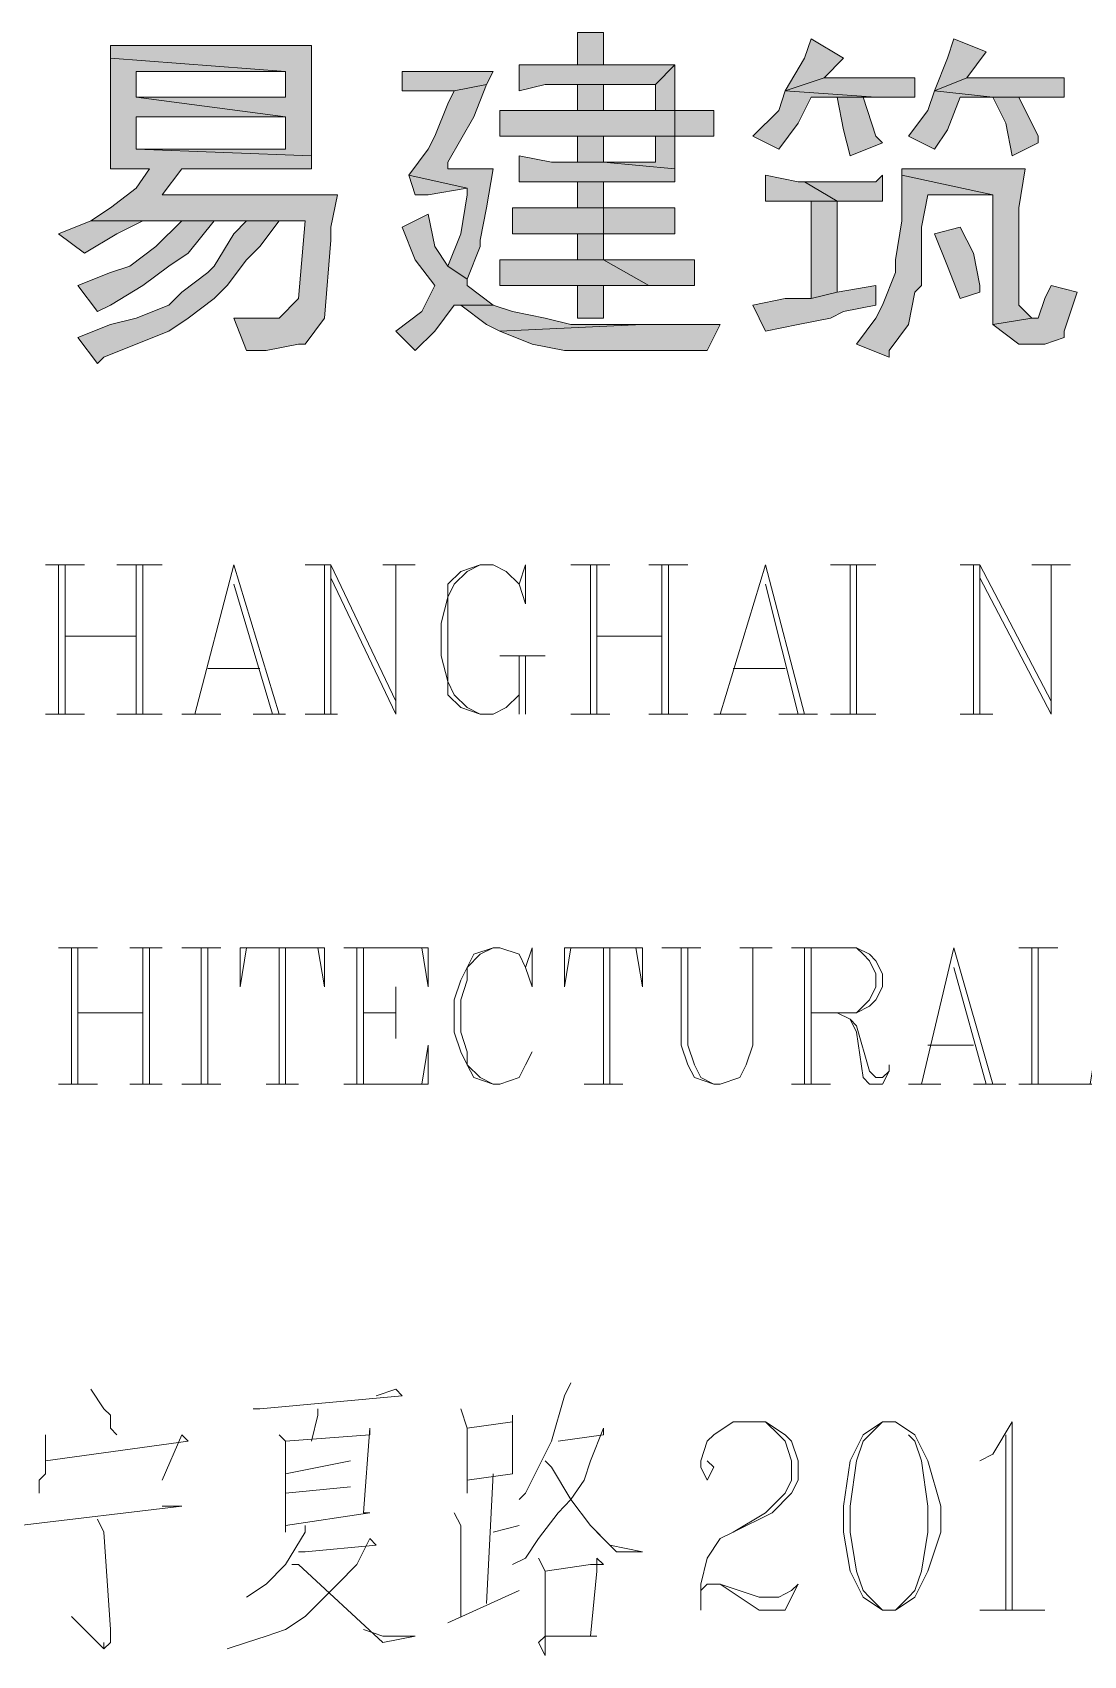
# Model space of a CAD drawing. Extents: x 1332633 to 1595679, y 264824 to 640777.
# Drawn here: x 1398637 to 1399401, y 449696 to 450876 of the extents above; entities that cross this region are included whole.
import ezdxf
from ezdxf.enums import TextEntityAlignment as Align

# ---------------------------------------------------------------- set-up
doc = ezdxf.new("R2010")
doc.units = 0
doc.header["$LTSCALE"] = 1000
doc.header["$MEASUREMENT"] = 0
doc.layers.get('0').update_dxf_attribs({"linetype": 'CONTINUOUS'})
doc.layers.add('_公共_图框', color=4, linetype='CONTINUOUS', lineweight=5)
doc.styles.add('图框文字', font='SIMKAI.TTF')

# ---------------------------------------------------------------- blocks, each defined once
blk = doc.blocks.new('vvxv')
at = {"lineweight": 0}
h = blk.add_hatch(color=4, dxfattribs=at)
h.paths.add_polyline_path([(-1093.1, 11067.7), (-1093.1, 11048.8), (-1083.7, 11048.8), (-1060.1, 11048.8), (-932.8, 11048.8), (-913.9, 11067.7), (-1060.1, 11067.7), (-1069.5, 11067.7)])
h.paths.add_polyline_path([(-913.9, 11067.7), (-932.8, 11048.8), (-932.8, 10888.4), (-937.5, 10874.3), (-942.2, 10874.3), (-965.8, 10869.6), (-961.1, 10846), (-946.9, 10850.7), (-928, 10855.4), (-913.9, 10874.3), (-913.9, 11025.2), (-913.9, 11039.4)])
h.paths.add_polyline_path([(-1107.3, 11015.8), (-1107.3, 10996.9), (-1097.8, 10996.9), (-1069.5, 10996.9), (-984.6, 10996.9), (-1069.5, 11015.8), (-1079, 11015.8)])
h.paths.add_polyline_path([(-956.3, 11015.8), (-961.1, 11015.8), (-989.4, 11015.8), (-1069.5, 11015.8), (-984.6, 10996.9), (-979.9, 10996.9), (-956.3, 10996.9)])
h.paths.add_polyline_path([(-970.5, 10968.6), (-1083.7, 10968.6), (-1083.7, 10963.9), (-989.4, 10954.5), (-989.4, 10916.7), (-1064.8, 10916.7), (-1083.7, 10902.6), (-989.4, 10897.9), (-989.4, 10883.7), (-970.5, 10883.7), (-970.5, 10893.1), (-970.5, 10916.7), (-970.5, 10940.3), (-970.5, 10945)])
h.paths.add_polyline_path([(-1083.7, 10963.9), (-1083.7, 10940.3), (-1083.7, 10902.6), (-1064.8, 10916.7), (-1064.8, 10954.5), (-989.4, 10954.5)], flags=17)
h.paths.add_polyline_path([(-1083.7, 10902.6), (-1083.7, 10897.9), (-1083.7, 10869.6), (-1064.8, 10869.6), (-1064.8, 10897.9), (-989.4, 10897.9)])
h.paths.add_polyline_path([(-1225.2, 11072.4), (-1244.1, 11067.7), (-1239.3, 11053.5), (-1234.6, 11029.9), (-1220.5, 11006.3), (-1206.3, 10987.5), (-1187.5, 10968.6), (-1168.6, 10949.7), (-1163.9, 10954.5), (-1145, 10968.6), (-1145, 10973.3), (-1163.9, 10982.8), (-1187.5, 11001.6), (-1187.5, 11006.3), (-1201.6, 11025.2), (-1215.8, 11044.1)])
h.paths.add_polyline_path([(-1305.4, 11067.7), (-1310.1, 11053.5), (-1324.2, 11029.9), (-1338.4, 11006.3), (-1347.8, 10996.9), (-1362, 10978), (-1380.8, 10963.9), (-1357.3, 10945), (-1352.5, 10954.5), (-1333.7, 10973.3), (-1319.5, 10996.9), (-1305.4, 11015.8), (-1291.2, 11039.4), (-1281.8, 11058.2)])
h.paths.add_polyline_path([(-1277.1, 10992.2), (-1281.8, 10982.8), (-1291.2, 10959.2), (-1300.7, 10935.6), (-1314.8, 10916.7), (-1329, 10897.9), (-1347.8, 10888.4), (-1310.1, 10888.4), (-1300.7, 10902.6), (-1281.8, 10930.9), (-1277.1, 10940.3), (-1262.9, 10959.2), (-1248.8, 10978), (-1253.5, 10978)])
h.paths.add_polyline_path([(-1220.5, 10935.6), (-1239.3, 10926.2), (-1229.9, 10916.7), (-1220.5, 10897.9), (-1234.6, 10893.1), (-1258.2, 10893.1), (-1286.5, 10888.4), (-1310.1, 10888.4), (-1347.8, 10888.4), (-1343.1, 10883.7), (-1211, 10883.7), (-1211, 10879), (-1201.6, 10855.4), (-1178, 10869.6), (-1182.7, 10879), (-1196.9, 10902.6), (-1206.3, 10916.7)])
h.paths.add_polyline_path([(-1343.1, 10883.7), (-1333.7, 10860.1), (-1324.2, 10864.8), (-1295.9, 10874.3), (-1291.2, 10874.3), (-1267.6, 10874.3), (-1244.1, 10879), (-1211, 10883.7)], flags=17)
h.paths.add_polyline_path([(-1428, 11067.7), (-1446.9, 11053.5), (-1446.9, 11029.9), (-1512.9, 11029.9), (-1531.8, 11025.2), (-1531.8, 10888.4), (-1541.2, 10869.6), (-1527.1, 10855.4), (-1503.5, 10869.6), (-1479.9, 10883.7), (-1512.9, 10883.7), (-1512.9, 10973.3), (-1489.3, 10973.3), (-1475.2, 10973.3), (-1428, 10973.3), (-1512.9, 10987.5), (-1512.9, 11015.8), (-1446.9, 11015.8), (-1428, 11020.5), (-1428, 11044.1)])
h.paths.add_polyline_path([(-1428, 11067.7), (-1531.8, 11067.7), (-1531.8, 11048.8), (-1531.8, 11025.2), (-1512.9, 11029.9), (-1512.9, 11053.5), (-1446.9, 11053.5)], flags=16)
h.paths.add_polyline_path([(-1550.6, 11067.7), (-1574.2, 11053.5), (-1578.9, 11044.1), (-1583.7, 11020.5), (-1593.1, 10987.5), (-1578.9, 10968.6), (-1569.5, 10949.7), (-1574.2, 10926.2), (-1597.8, 10921.4), (-1588.4, 10897.9), (-1578.9, 10902.6), (-1560.1, 10916.7), (-1555.4, 10921.4), (-1550.6, 10949.7), (-1560.1, 10968.6), (-1574.2, 10992.2), (-1569.5, 11011.1), (-1560.1, 11034.6)], flags=16)
h.paths.add_polyline_path([(-1550.6, 11067.7), (-1621.4, 11067.7), (-1621.4, 11048.8), (-1621.4, 11025.2), (-1621.4, 10912), (-1621.4, 10907.3), (-1621.4, 10883.7), (-1621.4, 10855.4), (-1602.5, 10855.4), (-1602.5, 11053.5), (-1574.2, 11053.5)])
h.paths.add_polyline_path([(-1428, 11020.5), (-1446.9, 11015.8), (-1446.9, 10987.5), (-1512.9, 10987.5), (-1428, 10973.3), (-1428, 10992.2)], flags=17)
h.paths.add_polyline_path([(-1475.2, 10973.3), (-1489.3, 10973.3), (-1484.6, 10945), (-1479.9, 10921.4), (-1465.7, 10930.9), (-1470.5, 10949.7)], flags=17)
h.paths.add_polyline_path([(-1432.7, 10963.9), (-1442.2, 10949.7), (-1465.7, 10930.9), (-1479.9, 10921.4), (-1470.5, 10907.3), (-1456.3, 10888.4), (-1442.2, 10874.3), (-1418.6, 10860.1), (-1404.4, 10874.3), (-1418.6, 10883.7), (-1437.4, 10897.9), (-1442.2, 10902.6), (-1461, 10921.4), (-1437.4, 10935.6), (-1418.6, 10945)])
h.paths.add_polyline_path([(-1484.6, 10902.6), (-1494, 10897.9), (-1512.9, 10883.7), (-1479.9, 10883.7)], flags=16)
h.paths.add_polyline_path([(-1805.3, 11081.8), (-1805.3, 11067.7), (-1810.1, 11048.8), (-1791.2, 11048.8), (-1786.5, 11058.2), (-1777, 11077.1), (-1795.9, 11081.8)])
h.paths.add_polyline_path([(-1678, 11048.8), (-1687.4, 11048.8), (-1715.7, 11048.8), (-1791.2, 11048.8), (-1810.1, 11048.8), (-1847.8, 11048.8), (-1711, 11029.9), (-1706.3, 11029.9), (-1678, 11029.9)])
h.paths.add_polyline_path([(-1880.8, 11048.8), (-1880.8, 11029.9), (-1876.1, 11029.9), (-1852.5, 11029.9), (-1819.5, 11029.9), (-1795.9, 11029.9), (-1711, 11029.9), (-1847.8, 11048.8), (-1852.5, 11048.8)])
h.paths.add_polyline_path([(-1795.9, 11029.9), (-1819.5, 11029.9), (-1824.2, 11020.5), (-1838.4, 10996.9), (-1720.4, 10987.5), (-1720.4, 10959.2), (-1819.5, 10959.2), (-1701.6, 10959.2), (-1701.6, 10978), (-1701.6, 11006.3), (-1810.1, 11006.3), (-1805.3, 11006.3)])
h.paths.add_polyline_path([(-1838.4, 10996.9), (-1852.5, 10978), (-1857.2, 10973.3), (-1838.4, 10963.9), (-1838.4, 10893.1), (-1838.4, 10874.3), (-1838.4, 10850.7), (-1819.5, 10850.7), (-1819.5, 10902.6), (-1720.4, 10902.6), (-1819.5, 10916.7), (-1819.5, 10945), (-1720.4, 10945), (-1701.6, 10959.2), (-1819.5, 10959.2), (-1819.5, 10987.5), (-1720.4, 10987.5)])
h.paths.add_polyline_path([(-1857.2, 10973.3), (-1876.1, 10954.5), (-1895, 10940.3), (-1876.1, 10921.4), (-1876.1, 10926.2), (-1857.2, 10945), (-1838.4, 10963.9)])
h.paths.add_polyline_path([(-1701.6, 10959.2), (-1720.4, 10945), (-1720.4, 10916.7), (-1819.5, 10916.7), (-1720.4, 10902.6), (-1720.4, 10883.7), (-1729.9, 10869.6), (-1711, 10855.4), (-1701.6, 10879)], flags=17)
h.paths.add_polyline_path([(-1748.7, 10874.3), (-1739.3, 10846), (-1729.9, 10850.7), (-1711, 10855.4), (-1729.9, 10869.6)])
h.paths.add_polyline_path([(-1984.6, 11072.4), (-2003.4, 11072.4), (-2003.4, 11048.8), (-2003.4, 10996.9), (-1984.6, 10996.9), (-1984.6, 11048.8)])
h.paths.add_polyline_path([(-2111.9, 11072.4), (-2130.8, 11058.2), (-2111.9, 11034.6), (-2102.5, 11020.5), (-2083.6, 11029.9), (-2102.5, 11058.2)])
h.paths.add_polyline_path([(-1923.2, 10996.9), (-1946.8, 10996.9), (-1984.6, 10996.9), (-2003.4, 10996.9), (-2041.2, 10996.9), (-1946.8, 10978), (-1923.2, 10978)])
h.paths.add_polyline_path([(-2154.4, 10996.9), (-2154.4, 10978), (-2144.9, 10978), (-2116.6, 10978), (-2097.8, 10996.9), (-2135.5, 10996.9)])
h.paths.add_polyline_path([(-2074.2, 10996.9), (-2074.2, 10978), (-2064.7, 10978), (-2041.2, 10978), (-2003.4, 10978), (-1984.6, 10978), (-1946.8, 10978), (-2041.2, 10996.9), (-2045.9, 10996.9)])
h.paths.add_polyline_path([(-2097.8, 10996.9), (-2116.6, 10978), (-2116.6, 10893.1), (-2116.6, 10888.4), (-2097.8, 10893.1), (-2097.8, 10959.2), (-2097.8, 10968.6)])
h.paths.add_polyline_path([(-1984.6, 10978), (-2003.4, 10978), (-2003.4, 10879), (-2003.4, 10874.3), (-2003.4, 10846), (-1984.6, 10846), (-1984.6, 10855.4), (-1984.6, 10883.7)])
h.paths.add_polyline_path([(-2069.5, 10926.2), (-2078.9, 10912), (-2097.8, 10893.1), (-2116.6, 10888.4), (-2126.1, 10869.6), (-2107.2, 10855.4), (-2102.5, 10864.8), (-2083.6, 10883.7), (-2078.9, 10888.4), (-2060, 10907.3)])
h.paths.add_polyline_path([(-2376, 11077.1), (-2390.2, 11067.7), (-2376, 11048.8), (-2361.9, 11029.9), (-2343, 11044.1), (-2357.2, 11062.9)])
h.paths.add_polyline_path([(-2225.1, 11072.4), (-2310, 11072.4), (-2310, 11058.2), (-2244, 11058.2), (-2244, 11006.3), (-2220.4, 11011.1), (-2225.1, 11020.5), (-2225.1, 11048.8)])
h.paths.add_polyline_path([(-2310, 11058.2), (-2310, 11034.6), (-2319.4, 11015.8), (-2338.3, 10996.9), (-2319.4, 10982.8), (-2305.3, 10996.9), (-2295.9, 11015.8), (-2291.1, 11029.9), (-2286.4, 11058.2), (-2244, 11058.2)])
h.paths.add_polyline_path([(-2182.7, 11011.1), (-2206.2, 11011.1), (-2220.4, 11011.1), (-2244, 11006.3), (-2244, 11001.6), (-2229.8, 10992.2), (-2182.7, 10992.2)])
h.paths.add_polyline_path([(-2413.8, 11006.3), (-2413.8, 10987.5), (-2404.3, 10987.5), (-2376, 10987.5), (-2357.2, 11001.6), (-2385.5, 11001.6)])
h.paths.add_polyline_path([(-2357.2, 11001.6), (-2376, 10987.5), (-2376, 10902.6), (-2357.2, 10907.3), (-2357.2, 10963.9), (-2357.2, 10978)])
h.paths.add_polyline_path([(-2333.6, 10978), (-2333.6, 10959.2), (-2319.4, 10959.2), (-2234.5, 10959.2), (-2239.3, 10949.7), (-2253.4, 10926.2), (-2267.6, 10912), (-2281.7, 10897.9), (-2286.4, 10893.1), (-2310, 10879), (-2328.9, 10874.3), (-2352.5, 10864.8), (-2333.6, 10846), (-2319.4, 10855.4), (-2295.9, 10864.8), (-2286.4, 10869.6), (-2267.6, 10883.7), (-2229.8, 10883.7), (-2253.4, 10897.9), (-2234.5, 10916.7), (-2225.1, 10940.3), (-2215.7, 10954.5), (-2206.2, 10978), (-2295.9, 10978), (-2305.3, 10978)])
h.paths.add_polyline_path([(-2319.4, 10959.2), (-2310, 10935.6), (-2295.9, 10912), (-2281.7, 10897.9), (-2267.6, 10912), (-2272.3, 10916.7), (-2286.4, 10935.6), (-2295.9, 10959.2), (-2234.5, 10959.2)], flags=16)
h.paths.add_polyline_path([(-2338.3, 10930.9), (-2343, 10926.2), (-2357.2, 10907.3), (-2376, 10902.6), (-2385.5, 10883.7), (-2371.3, 10864.8), (-2366.6, 10869.6), (-2352.5, 10888.4), (-2347.7, 10893.1), (-2328.9, 10912)])
h.paths.add_polyline_path([(-2229.8, 10883.7), (-2267.6, 10883.7), (-2258.1, 10879), (-2239.3, 10864.8), (-2215.7, 10855.4), (-2192.1, 10850.7), (-2177.9, 10874.3), (-2182.7, 10874.3), (-2206.2, 10874.3)])
h.paths.add_polyline_path([(-2630.7, 11081.8), (-2635.5, 11067.7), (-2649.6, 11044.1), (-2621.3, 11053.5), (-2607.2, 11067.7)])
h.paths.add_polyline_path([(-2527, 11081.8), (-2531.7, 11067.7), (-2541.1, 11044.1), (-2517.5, 11053.5), (-2503.4, 11072.4)])
h.paths.add_polyline_path([(-2446.8, 11053.5), (-2456.2, 11053.5), (-2479.8, 11053.5), (-2517.5, 11053.5), (-2541.1, 11044.1), (-2498.7, 11039.4), (-2479.8, 11039.4), (-2470.4, 11039.4), (-2446.8, 11039.4)])
h.paths.add_polyline_path([(-2555.3, 11053.5), (-2560, 11053.5), (-2588.3, 11053.5), (-2621.3, 11053.5), (-2649.6, 11044.1), (-2583.6, 11039.4), (-2578.9, 11039.4), (-2555.3, 11039.4)])
h.paths.add_polyline_path([(-2541.1, 11044.1), (-2545.8, 11029.9), (-2560, 11011.1), (-2541.1, 11001.6), (-2531.7, 11015.8), (-2522.3, 11039.4), (-2498.7, 11039.4)])
h.paths.add_polyline_path([(-2649.6, 11044.1), (-2654.3, 11029.9), (-2673.2, 11011.1), (-2654.3, 11001.6), (-2640.2, 11020.5), (-2630.7, 11039.4), (-2611.9, 11039.4), (-2593, 11039.4), (-2583.6, 11039.4)])
h.paths.add_polyline_path([(-2593, 11039.4), (-2611.9, 11039.4), (-2607.2, 11015.8), (-2602.4, 10996.9), (-2578.9, 11006.3), (-2583.6, 11011.1)])
h.paths.add_polyline_path([(-2498.7, 11039.4), (-2489.2, 11020.5), (-2484.5, 10996.9), (-2465.7, 11006.3), (-2465.7, 11011.1), (-2479.8, 11039.4)])
h.paths.add_polyline_path([(-2475.1, 10987.5), (-2564.7, 10987.5), (-2564.7, 10982.8), (-2498.7, 10968.6), (-2498.7, 10879), (-2498.7, 10874.3), (-2470.4, 10879), (-2479.8, 10888.4), (-2479.8, 10954.5), (-2479.8, 10959.2)])
h.paths.add_polyline_path([(-2564.7, 10982.8), (-2564.7, 10954.5), (-2564.7, 10949.7), (-2569.4, 10921.4), (-2569.4, 10912), (-2578.9, 10888.4), (-2583.6, 10879), (-2597.7, 10860.1), (-2574.1, 10850.7), (-2574.1, 10855.4), (-2560, 10874.3), (-2555.3, 10897.9), (-2550.6, 10902.6), (-2550.6, 10930.9), (-2550.6, 10945), (-2545.8, 10968.6), (-2498.7, 10968.6)])
h.paths.add_polyline_path([(-2663.8, 10982.8), (-2663.8, 10963.9), (-2654.3, 10963.9), (-2630.7, 10963.9), (-2611.9, 10963.9), (-2635.5, 10978), (-2640.2, 10978)])
h.paths.add_polyline_path([(-2578.9, 10982.8), (-2583.6, 10978), (-2607.2, 10978), (-2635.5, 10978), (-2611.9, 10963.9), (-2607.2, 10963.9), (-2578.9, 10963.9)])
h.paths.add_polyline_path([(-2611.9, 10963.9), (-2630.7, 10963.9), (-2630.7, 10893.1), (-2611.9, 10897.9)])
h.paths.add_polyline_path([(-2522.3, 10945), (-2541.1, 10940.3), (-2531.7, 10916.7), (-2522.3, 10893.1), (-2508.1, 10897.9), (-2508.1, 10902.6), (-2512.8, 10926.2)], flags=16)
h.paths.add_polyline_path([(-2583.6, 10902.6), (-2611.9, 10897.9), (-2630.7, 10893.1), (-2649.6, 10893.1), (-2673.2, 10888.4), (-2663.8, 10869.6), (-2640.2, 10874.3), (-2616.6, 10879), (-2607.2, 10883.7), (-2583.6, 10888.4)])
h.paths.add_polyline_path([(-2456.2, 10902.6), (-2460.9, 10893.1), (-2465.7, 10879), (-2470.4, 10879), (-2498.7, 10874.3), (-2479.8, 10860.1), (-2460.9, 10860.1), (-2446.8, 10864.8), (-2446.8, 10869.6), (-2437.4, 10897.9)])
h.paths.add_polyline_path([(-2781.7, 11086.5), (-2800.5, 11086.5), (-2800.5, 11062.9), (-2781.7, 11062.9)])
h.paths.add_polyline_path([(-2843, 11062.9), (-2843, 11044.1), (-2824.1, 11048.8), (-2800.5, 11048.8), (-2781.7, 11048.8), (-2743.9, 11048.8), (-2729.8, 11062.9), (-2781.7, 11062.9), (-2800.5, 11062.9), (-2824.1, 11062.9)])
h.paths.add_polyline_path([(-2729.8, 11062.9), (-2743.9, 11048.8), (-2743.9, 11029.9), (-2781.7, 11029.9), (-2729.8, 11029.9), (-2729.8, 11039.4)])
h.paths.add_polyline_path([(-2927.9, 11058.2), (-2927.9, 11044.1), (-2913.7, 11044.1), (-2890.2, 11044.1), (-2866.6, 11048.8), (-2861.9, 11058.2), (-2876, 11058.2), (-2904.3, 11058.2)])
h.paths.add_polyline_path([(-2866.6, 11048.8), (-2890.2, 11044.1), (-2894.9, 11034.6), (-2904.3, 11011.1), (-2909, 11001.6), (-2923.2, 10982.8), (-2880.7, 10973.3), (-2880.7, 10968.6), (-2885.4, 10940.3), (-2894.9, 10916.7), (-2880.7, 10907.3), (-2871.3, 10930.9), (-2871.3, 10935.6), (-2866.6, 10959.2), (-2861.9, 10987.5), (-2894.9, 10987.5), (-2894.9, 10992.2), (-2876, 11025.2)])
h.paths.add_polyline_path([(-2781.7, 11048.8), (-2800.5, 11048.8), (-2800.5, 11029.9), (-2819.4, 11029.9), (-2781.7, 11029.9)])
h.paths.add_polyline_path([(-2857.1, 11029.9), (-2857.1, 11011.1), (-2843, 11011.1), (-2819.4, 11011.1), (-2800.5, 11011.1), (-2729.8, 11011.1), (-2729.8, 11029.9), (-2781.7, 11029.9), (-2819.4, 11029.9), (-2833.6, 11029.9)])
h.paths.add_polyline_path([(-2701.5, 11029.9), (-2729.8, 11029.9), (-2729.8, 11011.1), (-2701.5, 11011.1)])
h.paths.add_polyline_path([(-2729.8, 11011.1), (-2800.5, 11011.1), (-2743.9, 11011.1), (-2743.9, 10992.2), (-2781.7, 10992.2), (-2729.8, 10987.5)])
h.paths.add_polyline_path([(-2800.5, 11011.1), (-2800.5, 10992.2), (-2781.7, 10992.2), (-2781.7, 11011.1), (-2743.9, 11011.1)], flags=17)
h.paths.add_polyline_path([(-2843, 10996.9), (-2843, 10978), (-2824.1, 10978), (-2800.5, 10978), (-2781.7, 10978), (-2729.8, 10978), (-2729.8, 10987.5), (-2781.7, 10992.2), (-2800.5, 10992.2), (-2819.4, 10992.2)])
h.paths.add_polyline_path([(-2923.2, 10982.8), (-2918.5, 10968.6), (-2909, 10968.6), (-2880.7, 10973.3)], flags=16)
h.paths.add_polyline_path([(-2781.7, 10978), (-2800.5, 10978), (-2800.5, 10959.2), (-2781.7, 10959.2)])
h.paths.add_polyline_path([(-2729.8, 10959.2), (-2748.7, 10959.2), (-2781.7, 10959.2), (-2781.7, 10940.3), (-2777, 10940.3), (-2748.7, 10940.3), (-2729.8, 10940.3)])
h.paths.add_polyline_path([(-2847.7, 10959.2), (-2847.7, 10940.3), (-2824.1, 10940.3), (-2800.5, 10940.3), (-2781.7, 10940.3), (-2781.7, 10959.2), (-2800.5, 10959.2), (-2824.1, 10959.2)])
h.paths.add_polyline_path([(-2909, 10954.5), (-2927.9, 10945), (-2918.5, 10921.4), (-2904.3, 10902.6), (-2913.7, 10883.7), (-2932.6, 10869.6), (-2918.5, 10855.4), (-2904.3, 10869.6), (-2890.2, 10888.4), (-2861.9, 10888.4), (-2880.7, 10902.6), (-2880.7, 10907.3), (-2894.9, 10916.7), (-2904.3, 10930.9)])
h.paths.add_polyline_path([(-2781.7, 10940.3), (-2800.5, 10940.3), (-2800.5, 10921.4), (-2819.4, 10921.4), (-2781.7, 10921.4)])
h.paths.add_polyline_path([(-2857.1, 10921.4), (-2857.1, 10902.6), (-2847.7, 10902.6), (-2824.1, 10902.6), (-2800.5, 10902.6), (-2781.7, 10902.6), (-2748.7, 10902.6), (-2781.7, 10921.4), (-2819.4, 10921.4), (-2828.8, 10921.4)])
h.paths.add_polyline_path([(-2715.6, 10921.4), (-2725.1, 10921.4), (-2748.7, 10921.4), (-2781.7, 10921.4), (-2748.7, 10902.6), (-2739.2, 10902.6), (-2715.6, 10902.6)])
h.paths.add_polyline_path([(-2781.7, 10902.6), (-2800.5, 10902.6), (-2800.5, 10879), (-2781.7, 10879)])
h.paths.add_polyline_path([(-2861.9, 10888.4), (-2890.2, 10888.4), (-2885.4, 10888.4), (-2866.6, 10874.3), (-2857.1, 10869.6), (-2753.4, 10874.3), (-2781.7, 10874.3), (-2805.3, 10874.3), (-2824.1, 10879), (-2847.7, 10883.7)])
h.paths.add_polyline_path([(-2696.8, 10874.3), (-2701.5, 10874.3), (-2729.8, 10874.3), (-2753.4, 10874.3), (-2857.1, 10869.6), (-2833.6, 10860.1), (-2810, 10855.4), (-2781.7, 10855.4), (-2762.8, 10855.4), (-2734.5, 10855.4), (-2706.2, 10855.4)])
h.paths.add_polyline_path([(-2993.9, 11077.1), (-3140.1, 11077.1), (-3140.1, 11067.7), (-3012.8, 11058.2), (-3012.8, 11039.4), (-3121.3, 11039.4), (-3012.8, 11025.2), (-3012.8, 11001.6), (-3121.3, 11001.6), (-2993.9, 10996.9), (-2993.9, 11020.5), (-2993.9, 11044.1), (-2993.9, 11048.8)])
h.paths.add_polyline_path([(-3140.1, 11067.7), (-3140.1, 11044.1), (-3140.1, 11020.5), (-3140.1, 11011.1), (-3140.1, 10987.5), (-3111.8, 10987.5), (-3121.3, 10973.3), (-3140.1, 10959.2), (-3154.3, 10949.7), (-3041.1, 10949.7), (-2998.6, 10949.7), (-3003.4, 10893.1), (-3017.5, 10879), (-3026.9, 10879), (-3050.5, 10879), (-3041.1, 10855.4), (-3026.9, 10855.4), (-3003.4, 10860.1), (-2998.6, 10860.1), (-2984.5, 10879), (-2979.8, 10935.6), (-2979.8, 10945), (-2975.1, 10968.6), (-3102.4, 10968.6), (-3088.2, 10987.5), (-2993.9, 10987.5), (-2993.9, 10996.9), (-3121.3, 11001.6), (-3121.3, 11025.2), (-3012.8, 11025.2), (-3121.3, 11039.4), (-3121.3, 11058.2), (-3012.8, 11058.2)])
h.paths.add_polyline_path([(-3154.3, 10949.7), (-3177.9, 10940.3), (-3159, 10926.2), (-3135.4, 10940.3), (-3116.5, 10949.7), (-3088.2, 10949.7), (-3064.7, 10949.7), (-3041.1, 10949.7)])
h.paths.add_polyline_path([(-3041.1, 10949.7), (-3050.5, 10940.3), (-3064.7, 10916.7), (-3069.4, 10912), (-3088.2, 10897.9), (-3097.7, 10888.4), (-3121.3, 10879), (-3140.1, 10874.3), (-3163.7, 10864.8), (-3149.6, 10846), (-3144.8, 10850.7), (-3121.3, 10860.1), (-3097.7, 10869.6), (-3083.5, 10879), (-3064.7, 10893.1), (-3055.2, 10902.6), (-3041.1, 10921.4), (-3031.6, 10930.9), (-3017.5, 10949.7), (-2998.6, 10949.7)])
h.paths.add_polyline_path([(-3064.7, 10949.7), (-3088.2, 10949.7), (-3107.1, 10930.9), (-3126, 10916.7), (-3140.1, 10912), (-3163.7, 10902.6), (-3149.6, 10883.7), (-3140.1, 10888.4), (-3116.5, 10902.6), (-3097.7, 10916.7), (-3083.5, 10926.2)], flags=16)
h.paths.add_polyline_path([(-3357.1, 11081.8), (-3357.1, 11072.4), (-3357.1, 11053.5), (-3357.1, 11020.5), (-3390.1, 11020.5), (-3338.2, 11020.5), (-3338.2, 11034.6), (-3333.5, 11062.9), (-3328.8, 11081.8), (-3333.5, 11081.8)])
h.paths.add_polyline_path([(-3427.8, 11020.5), (-3427.8, 11001.6), (-3413.7, 11001.6), (-3390.1, 11001.6), (-3357.1, 11001.6), (-3272.2, 11020.5), (-3338.2, 11020.5), (-3390.1, 11020.5), (-3399.5, 11020.5)])
h.paths.add_polyline_path([(-3272.2, 11020.5), (-3357.1, 11001.6), (-3295.8, 11001.6), (-3300.5, 10879), (-3295.8, 10860.1), (-3276.9, 10850.7), (-3248.6, 10850.7), (-3225, 10860.1), (-3220.3, 10869.6), (-3267.5, 10874.3), (-3281.6, 10888.4)])
h.paths.add_polyline_path([(-3357.1, 11001.6), (-3361.8, 10973.3), (-3371.2, 10949.7), (-3380.7, 10926.2), (-3390.1, 10912), (-3404.3, 10893.1), (-3427.8, 10879), (-3446.7, 10869.6), (-3427.8, 10850.7), (-3409, 10860.1), (-3390.1, 10879), (-3376, 10897.9), (-3361.8, 10916.7), (-3357.1, 10930.9), (-3347.7, 10954.5), (-3342.9, 10978), (-3338.2, 11001.6), (-3295.8, 11001.6)])
h.paths.add_polyline_path([(-3239.2, 10907.3), (-3239.2, 10902.6), (-3243.9, 10879), (-3258, 10874.3), (-3267.5, 10874.3), (-3220.3, 10869.6), (-3215.6, 10897.9)])
h.paths.add_polyline_path([(-3607.1, 11081.8), (-3616.5, 11062.9), (-3625.9, 11039.4), (-3597.6, 11053.5), (-3583.5, 11072.4), (-3583.5, 11077.1)])
h.paths.add_polyline_path([(-3682.5, 11077.1), (-3696.7, 11062.9), (-3677.8, 11048.8), (-3659, 11029.9), (-3644.8, 11048.8), (-3663.7, 11062.9)])
h.paths.add_polyline_path([(-3484.4, 11058.2), (-3493.9, 11053.5), (-3517.5, 11053.5), (-3597.6, 11053.5), (-3625.9, 11039.4), (-3522.2, 11039.4), (-3512.7, 11039.4), (-3484.4, 11039.4)])
h.paths.add_polyline_path([(-3625.9, 11039.4), (-3635.4, 11020.5), (-3654.2, 11006.3), (-3635.4, 10992.2), (-3621.2, 11015.8), (-3498.6, 11015.8), (-3616.5, 11015.8), (-3602.4, 11039.4), (-3522.2, 11039.4)])
h.paths.add_polyline_path([(-3498.6, 11015.8), (-3621.2, 11015.8), (-3621.2, 11011.1), (-3517.5, 11001.6), (-3522.2, 10987.5), (-3522.2, 10959.2), (-3503.3, 10959.2), (-3503.3, 10968.6), (-3503.3, 10992.2)])
h.paths.add_polyline_path([(-3696.7, 11011.1), (-3710.8, 10996.9), (-3692, 10987.5), (-3668.4, 10973.3), (-3654.2, 10987.5), (-3673.1, 11001.6)])
h.paths.add_polyline_path([(-3621.2, 11011.1), (-3621.2, 10987.5), (-3625.9, 10959.2), (-3607.1, 10959.2), (-3602.4, 10973.3), (-3602.4, 11001.6), (-3517.5, 11001.6)])
h.paths.add_polyline_path([(-3559.9, 10992.2), (-3578.8, 10987.5), (-3569.3, 10963.9), (-3550.5, 10973.3)], flags=16)
h.paths.add_polyline_path([(-3649.5, 10959.2), (-3649.5, 10940.3), (-3625.9, 10945), (-3607.1, 10959.2), (-3625.9, 10959.2)])
h.paths.add_polyline_path([(-3479.7, 10959.2), (-3503.3, 10959.2), (-3522.2, 10959.2), (-3607.1, 10959.2), (-3625.9, 10945), (-3503.3, 10945), (-3479.7, 10940.3)])
h.paths.add_polyline_path([(-3677.8, 10945), (-3682.5, 10930.9), (-3687.3, 10902.6), (-3696.7, 10883.7), (-3706.1, 10864.8), (-3682.5, 10855.4), (-3677.8, 10883.7), (-3668.4, 10902.6), (-3668.4, 10912), (-3659, 10935.6)])
h.paths.add_polyline_path([(-3625.9, 10945), (-3625.9, 10930.9), (-3630.7, 10907.3), (-3630.7, 10879), (-3607.1, 10883.7), (-3583.5, 10883.7), (-3531.6, 10883.7), (-3512.7, 10883.7), (-3611.8, 10897.9), (-3611.8, 10916.7), (-3607.1, 10945), (-3526.9, 10945), (-3503.3, 10945)])
h.paths.add_polyline_path([(-3503.3, 10945), (-3526.9, 10945), (-3526.9, 10926.2), (-3526.9, 10897.9), (-3536.3, 10897.9), (-3508, 10897.9), (-3508, 10916.7)], flags=16)
h.paths.add_polyline_path([(-3559.9, 10935.6), (-3583.5, 10930.9), (-3578.8, 10930.9), (-3569.3, 10907.3), (-3555.2, 10912)], flags=16)
h.paths.add_polyline_path([(-3489.2, 10897.9), (-3508, 10897.9), (-3536.3, 10897.9), (-3559.9, 10897.9), (-3588.2, 10897.9), (-3611.8, 10897.9), (-3512.7, 10883.7), (-3489.2, 10883.7)])
h.paths.add_polyline_path([(-3512.7, 10883.7), (-3531.6, 10883.7), (-3536.3, 10869.6), (-3559.9, 10869.6), (-3550.5, 10846), (-3545.8, 10846), (-3522.2, 10855.4), (-3517.5, 10855.4)])
h.paths.add_polyline_path([(-3847.6, 11072.4), (-3871.2, 11072.4), (-3871.2, 11067.7), (-3871.2, 11039.4), (-3871.2, 10879), (-3927.8, 10879), (-3847.6, 10879), (-3847.6, 10987.5), (-3795.7, 10987.5), (-3847.6, 11006.3), (-3847.6, 11044.1), (-3847.6, 11048.8)])
h.paths.add_polyline_path([(-3758, 11006.3), (-3767.4, 11006.3), (-3795.7, 11006.3), (-3847.6, 11006.3), (-3795.7, 10987.5), (-3781.6, 10987.5), (-3758, 10987.5)])
h.paths.add_polyline_path([(-3960.8, 10883.7), (-3960.8, 10860.1), (-3951.4, 10860.1), (-3927.8, 10860.1), (-3767.4, 10860.1), (-3847.6, 10879), (-3927.8, 10879), (-3937.2, 10879)])
h.paths.add_polyline_path([(-3734.4, 10883.7), (-3743.9, 10879), (-3767.4, 10879), (-3847.6, 10879), (-3767.4, 10860.1), (-3762.7, 10860.1), (-3734.4, 10860.1)])
at = {"color": 4, "lineweight": 0}
for points in [[(-2781.7, 11086.5), (-2800.5, 11086.5), (-2800.5, 11062.9), (-2781.7, 11062.9), (-2781.7, 11086.5)], [(-2993.9, 11077.1), (-3140.1, 11077.1), (-3140.1, 11067.7), (-3012.8, 11058.2), (-3012.8, 11039.4), (-3121.3, 11039.4), (-3012.8, 11025.2), (-3012.8, 11001.6), (-3121.3, 11001.6), (-2993.9, 10996.9), (-2993.9, 11020.5), (-2993.9, 11044.1), (-2993.9, 11048.8), (-2993.9, 11077.1)], [(-2630.7, 11081.8), (-2635.5, 11067.7), (-2649.6, 11044.1), (-2621.3, 11053.5), (-2607.2, 11067.7), (-2607.2, 11067.7), (-2630.7, 11081.8)], [(-2527, 11081.8), (-2531.7, 11067.7), (-2541.1, 11044.1), (-2517.5, 11053.5), (-2503.4, 11072.4), (-2527, 11081.8)], [(-3140.1, 11067.7), (-3140.1, 11044.1), (-3140.1, 11020.5), (-3140.1, 11011.1), (-3140.1, 10987.5), (-3111.8, 10987.5), (-3121.3, 10973.3), (-3140.1, 10959.2), (-3154.3, 10949.7), (-3041.1, 10949.7), (-2998.6, 10949.7), (-3003.4, 10893.1), (-3017.5, 10879), (-3026.9, 10879), (-3050.5, 10879), (-3050.5, 10879), (-3041.1, 10855.4), (-3026.9, 10855.4), (-3003.4, 10860.1), (-2998.6, 10860.1), (-2984.5, 10879), (-2979.8, 10935.6), (-2979.8, 10945), (-2975.1, 10968.6), (-3102.4, 10968.6), (-3102.4, 10968.6), (-3088.2, 10987.5), (-2993.9, 10987.5), (-2993.9, 10996.9), (-3121.3, 11001.6), (-3121.3, 11025.2), (-3012.8, 11025.2), (-3121.3, 11039.4), (-3121.3, 11058.2), (-3012.8, 11058.2), (-3140.1, 11067.7)], [(-2843, 11062.9), (-2843, 11044.1), (-2824.1, 11048.8), (-2800.5, 11048.8), (-2781.7, 11048.8), (-2743.9, 11048.8), (-2729.8, 11062.9), (-2781.7, 11062.9), (-2800.5, 11062.9), (-2824.1, 11062.9), (-2843, 11062.9)], [(-2729.8, 11062.9), (-2743.9, 11048.8), (-2743.9, 11029.9), (-2781.7, 11029.9), (-2729.8, 11029.9), (-2729.8, 11039.4), (-2729.8, 11062.9)], [(-2927.9, 11058.2), (-2927.9, 11044.1), (-2913.7, 11044.1), (-2890.2, 11044.1), (-2866.6, 11048.8), (-2861.9, 11058.2), (-2876, 11058.2), (-2904.3, 11058.2), (-2927.9, 11058.2)], [(-2866.6, 11048.8), (-2890.2, 11044.1), (-2894.9, 11034.6), (-2904.3, 11011.1), (-2909, 11001.6), (-2923.2, 10982.8), (-2880.7, 10973.3), (-2880.7, 10968.6), (-2885.4, 10940.3), (-2894.9, 10916.7), (-2880.7, 10907.3), (-2871.3, 10930.9), (-2871.3, 10935.6), (-2866.6, 10959.2), (-2861.9, 10987.5), (-2894.9, 10987.5), (-2894.9, 10992.2), (-2876, 11025.2), (-2866.6, 11048.8)], [(-2781.7, 11048.8), (-2800.5, 11048.8), (-2800.5, 11029.9), (-2819.4, 11029.9), (-2781.7, 11029.9), (-2781.7, 11048.8)], [(-2555.3, 11053.5), (-2560, 11053.5), (-2588.3, 11053.5), (-2621.3, 11053.5), (-2649.6, 11044.1), (-2583.6, 11039.4), (-2578.9, 11039.4), (-2555.3, 11039.4), (-2555.3, 11053.5)], [(-2446.8, 11053.5), (-2456.2, 11053.5), (-2479.8, 11053.5), (-2517.5, 11053.5), (-2541.1, 11044.1), (-2498.7, 11039.4), (-2479.8, 11039.4), (-2470.4, 11039.4), (-2446.8, 11039.4), (-2446.8, 11053.5)], [(-2649.6, 11044.1), (-2654.3, 11029.9), (-2673.2, 11011.1), (-2654.3, 11001.6), (-2640.2, 11020.5), (-2630.7, 11039.4), (-2611.9, 11039.4), (-2593, 11039.4), (-2583.6, 11039.4), (-2649.6, 11044.1)], [(-2593, 11039.4), (-2611.9, 11039.4), (-2607.2, 11015.8), (-2602.4, 10996.9), (-2578.9, 11006.3), (-2583.6, 11011.1), (-2593, 11039.4)], [(-2541.1, 11044.1), (-2545.8, 11029.9), (-2560, 11011.1), (-2541.1, 11001.6), (-2531.7, 11015.8), (-2522.3, 11039.4), (-2498.7, 11039.4), (-2541.1, 11044.1)], [(-2498.7, 11039.4), (-2489.2, 11020.5), (-2484.5, 10996.9), (-2465.7, 11006.3), (-2465.7, 11011.1), (-2479.8, 11039.4), (-2498.7, 11039.4)], [(-2857.1, 11029.9), (-2857.1, 11011.1), (-2843, 11011.1), (-2819.4, 11011.1), (-2800.5, 11011.1), (-2729.8, 11011.1), (-2729.8, 11029.9), (-2781.7, 11029.9), (-2819.4, 11029.9), (-2833.6, 11029.9), (-2857.1, 11029.9)], [(-2701.5, 11029.9), (-2701.5, 11029.9), (-2729.8, 11029.9), (-2729.8, 11011.1), (-2729.8, 11011.1), (-2701.5, 11011.1), (-2701.5, 11029.9)], [(-2729.8, 11011.1), (-2800.5, 11011.1), (-2743.9, 11011.1), (-2743.9, 10992.2), (-2781.7, 10992.2), (-2729.8, 10987.5), (-2729.8, 11011.1)], [(-2800.5, 11011.1), (-2800.5, 10992.2), (-2781.7, 10992.2), (-2781.7, 11011.1), (-2743.9, 11011.1), (-2800.5, 11011.1)], [(-2843, 10996.9), (-2843, 10978), (-2824.1, 10978), (-2800.5, 10978), (-2781.7, 10978), (-2729.8, 10978), (-2729.8, 10987.5), (-2781.7, 10992.2), (-2800.5, 10992.2), (-2819.4, 10992.2), (-2843, 10996.9)], [(-2923.2, 10982.8), (-2918.5, 10968.6), (-2909, 10968.6), (-2880.7, 10973.3), (-2923.2, 10982.8)], [(-2781.7, 10978), (-2800.5, 10978), (-2800.5, 10959.2), (-2781.7, 10959.2), (-2781.7, 10978)], [(-2663.8, 10982.8), (-2663.8, 10963.9), (-2654.3, 10963.9), (-2630.7, 10963.9), (-2611.9, 10963.9), (-2635.5, 10978), (-2640.2, 10978), (-2663.8, 10982.8)], [(-2578.9, 10982.8), (-2583.6, 10978), (-2607.2, 10978), (-2635.5, 10978), (-2611.9, 10963.9), (-2607.2, 10963.9), (-2578.9, 10963.9), (-2578.9, 10982.8)], [(-2564.7, 10982.8), (-2564.7, 10954.5), (-2564.7, 10949.7), (-2569.4, 10921.4), (-2569.4, 10912), (-2578.9, 10888.4), (-2583.6, 10879), (-2597.7, 10860.1), (-2574.1, 10850.7), (-2574.1, 10855.4), (-2560, 10874.3), (-2560, 10874.3), (-2555.3, 10897.9), (-2550.6, 10902.6), (-2550.6, 10930.9), (-2550.6, 10945), (-2545.8, 10968.6), (-2498.7, 10968.6), (-2564.7, 10982.8)], [(-2475.1, 10987.5), (-2564.7, 10987.5), (-2564.7, 10982.8), (-2498.7, 10968.6), (-2498.7, 10879), (-2498.7, 10874.3), (-2470.4, 10879), (-2479.8, 10888.4), (-2479.8, 10954.5), (-2479.8, 10959.2), (-2475.1, 10987.5)], [(-2909, 10954.5), (-2927.9, 10945), (-2927.9, 10945), (-2918.5, 10921.4), (-2918.5, 10921.4), (-2904.3, 10902.6), (-2913.7, 10883.7), (-2932.6, 10869.6), (-2918.5, 10855.4), (-2904.3, 10869.6), (-2890.2, 10888.4), (-2861.9, 10888.4), (-2880.7, 10902.6), (-2880.7, 10907.3), (-2894.9, 10916.7), (-2904.3, 10930.9), (-2909, 10954.5)], [(-2847.7, 10959.2), (-2847.7, 10940.3), (-2824.1, 10940.3), (-2800.5, 10940.3), (-2781.7, 10940.3), (-2781.7, 10959.2), (-2800.5, 10959.2), (-2824.1, 10959.2), (-2847.7, 10959.2)], [(-2729.8, 10959.2), (-2729.8, 10959.2), (-2748.7, 10959.2), (-2781.7, 10959.2), (-2781.7, 10940.3), (-2777, 10940.3), (-2748.7, 10940.3), (-2729.8, 10940.3), (-2729.8, 10959.2)], [(-2611.9, 10963.9), (-2630.7, 10963.9), (-2630.7, 10893.1), (-2611.9, 10897.9), (-2611.9, 10963.9)], [(-3154.3, 10949.7), (-3177.9, 10940.3), (-3159, 10926.2), (-3159, 10926.2), (-3135.4, 10940.3), (-3116.5, 10949.7), (-3088.2, 10949.7), (-3064.7, 10949.7), (-3041.1, 10949.7), (-3154.3, 10949.7)], [(-3041.1, 10949.7), (-3050.5, 10940.3), (-3064.7, 10916.7), (-3069.4, 10912), (-3088.2, 10897.9), (-3097.7, 10888.4), (-3121.3, 10879), (-3140.1, 10874.3), (-3163.7, 10864.8), (-3149.6, 10846), (-3144.8, 10850.7), (-3121.3, 10860.1), (-3097.7, 10869.6), (-3083.5, 10879), (-3064.7, 10893.1), (-3055.2, 10902.6), (-3041.1, 10921.4), (-3031.6, 10930.9), (-3017.5, 10949.7), (-2998.6, 10949.7), (-3041.1, 10949.7)], [(-3064.7, 10949.7), (-3088.2, 10949.7), (-3088.2, 10949.7), (-3107.1, 10930.9), (-3126, 10916.7), (-3140.1, 10912), (-3163.7, 10902.6), (-3149.6, 10883.7), (-3140.1, 10888.4), (-3116.5, 10902.6), (-3116.5, 10902.6), (-3097.7, 10916.7), (-3083.5, 10926.2), (-3064.7, 10949.7)], [(-2522.3, 10945), (-2541.1, 10940.3), (-2531.7, 10916.7), (-2531.7, 10916.7), (-2522.3, 10893.1), (-2508.1, 10897.9), (-2508.1, 10902.6), (-2512.8, 10926.2), (-2522.3, 10945)], [(-2781.7, 10940.3), (-2800.5, 10940.3), (-2800.5, 10921.4), (-2819.4, 10921.4), (-2781.7, 10921.4), (-2781.7, 10940.3)], [(-2857.1, 10921.4), (-2857.1, 10902.6), (-2847.7, 10902.6), (-2824.1, 10902.6), (-2800.5, 10902.6), (-2781.7, 10902.6), (-2748.7, 10902.6), (-2781.7, 10921.4), (-2819.4, 10921.4), (-2828.8, 10921.4), (-2857.1, 10921.4)], [(-2715.6, 10921.4), (-2725.1, 10921.4), (-2748.7, 10921.4), (-2781.7, 10921.4), (-2748.7, 10902.6), (-2739.2, 10902.6), (-2715.6, 10902.6), (-2715.6, 10921.4)], [(-2781.7, 10902.6), (-2800.5, 10902.6), (-2800.5, 10879), (-2781.7, 10879), (-2781.7, 10902.6)], [(-2583.6, 10902.6), (-2611.9, 10897.9), (-2630.7, 10893.1), (-2649.6, 10893.1), (-2673.2, 10888.4), (-2663.8, 10869.6), (-2640.2, 10874.3), (-2616.6, 10879), (-2607.2, 10883.7), (-2583.6, 10888.4), (-2583.6, 10902.6)], [(-2456.2, 10902.6), (-2460.9, 10893.1), (-2465.7, 10879), (-2470.4, 10879), (-2498.7, 10874.3), (-2479.8, 10860.1), (-2460.9, 10860.1), (-2446.8, 10864.8), (-2446.8, 10869.6), (-2437.4, 10897.9), (-2456.2, 10902.6)], [(-2861.9, 10888.4), (-2890.2, 10888.4), (-2885.4, 10888.4), (-2866.6, 10874.3), (-2857.1, 10869.6), (-2753.4, 10874.3), (-2781.7, 10874.3), (-2805.3, 10874.3), (-2824.1, 10879), (-2847.7, 10883.7), (-2861.9, 10888.4)], [(-2696.8, 10874.3), (-2701.5, 10874.3), (-2729.8, 10874.3), (-2753.4, 10874.3), (-2753.4, 10874.3), (-2857.1, 10869.6), (-2833.6, 10860.1), (-2810, 10855.4), (-2781.7, 10855.4), (-2762.8, 10855.4), (-2734.5, 10855.4), (-2706.2, 10855.4), (-2696.8, 10874.3)], [(-3187.3, 10699.8), (-3159, 10699.8)], [(-3177.9, 10591.3), (-3177.9, 10699.8)], [(-3173.1, 10699.8), (-3173.1, 10591.3)], [(-3135.4, 10699.8), (-3102.4, 10699.8)], [(-3121.3, 10591.3), (-3121.3, 10699.8)], [(-3116.5, 10699.8), (-3116.5, 10591.3)], [(-3078.8, 10591.3), (-3050.5, 10699.8), (-3017.5, 10591.3)], [(-2998.6, 10699.8), (-2979.8, 10699.8)], [(-2984.5, 10591.3), (-2984.5, 10699.8)], [(-2979.8, 10690.3), (-2932.6, 10591.3), (-2932.6, 10699.8)], [(-2979.8, 10591.3), (-2979.8, 10699.8), (-2932.6, 10600.7)], [(-2942, 10699.8), (-2918.5, 10699.8)], [(-2843, 10685.6), (-2838.3, 10671.5), (-2838.3, 10699.8), (-2843, 10685.6), (-2852.4, 10695), (-2861.9, 10699.8), (-2871.3, 10699.8), (-2885.4, 10695), (-2894.9, 10685.6), (-2894.9, 10676.2), (-2899.6, 10657.3), (-2899.6, 10633.7), (-2894.9, 10614.9), (-2894.9, 10605.4), (-2885.4, 10596), (-2871.3, 10591.3), (-2861.9, 10591.3), (-2852.4, 10596), (-2843, 10605.4)], [(-2871.3, 10699.8), (-2880.7, 10695), (-2890.2, 10685.6), (-2894.9, 10676.2), (-2894.9, 10657.3), (-2894.9, 10633.7), (-2894.9, 10614.9), (-2890.2, 10605.4), (-2880.7, 10596), (-2871.3, 10591.3)], [(-2805.3, 10699.8), (-2777, 10699.8)], [(-2791.1, 10591.3), (-2791.1, 10699.8)], [(-2786.4, 10699.8), (-2786.4, 10591.3)], [(-2748.7, 10699.8), (-2720.4, 10699.8)], [(-2739.2, 10591.3), (-2739.2, 10699.8)], [(-2734.5, 10699.8), (-2734.5, 10591.3)], [(-2696.8, 10591.3), (-2663.8, 10699.8), (-2635.5, 10591.3)], [(-2616.6, 10699.8), (-2583.6, 10699.8)], [(-2602.4, 10591.3), (-2602.4, 10699.8)], [(-2597.7, 10699.8), (-2597.7, 10591.3)], [(-2522.3, 10699.8), (-2508.1, 10699.8)], [(-2512.8, 10591.3), (-2512.8, 10699.8)], [(-2508.1, 10690.3), (-2456.2, 10591.3), (-2456.2, 10699.8)], [(-2508.1, 10591.3), (-2508.1, 10699.8), (-2456.2, 10600.7)], [(-2470.4, 10699.8), (-2442.1, 10699.8)], [(-3050.5, 10685.6), (-3022.2, 10591.3)], [(-2663.8, 10685.6), (-2640.2, 10591.3)], [(-3173.1, 10647.9), (-3121.3, 10647.9)], [(-2786.4, 10647.9), (-2739.2, 10647.9)], [(-3069.4, 10624.3), (-3031.6, 10624.3)], [(-2857.1, 10633.7), (-2824.1, 10633.7)], [(-2843, 10633.7), (-2843, 10591.3)], [(-2838.3, 10633.7), (-2838.3, 10591.3)], [(-2687.3, 10624.3), (-2649.6, 10624.3)], [(-3187.3, 10591.3), (-3159, 10591.3)], [(-3135.4, 10591.3), (-3102.4, 10591.3)], [(-3088.2, 10591.3), (-3059.9, 10591.3)], [(-3036.4, 10591.3), (-3012.8, 10591.3)], [(-2998.6, 10591.3), (-2975.1, 10591.3)], [(-2805.3, 10591.3), (-2777, 10591.3)], [(-2748.7, 10591.3), (-2720.4, 10591.3)], [(-2701.5, 10591.3), (-2677.9, 10591.3)], [(-2654.3, 10591.3), (-2626, 10591.3)], [(-2616.6, 10591.3), (-2583.6, 10591.3)], [(-2522.3, 10591.3), (-2498.7, 10591.3)], [(-3177.9, 10421.5), (-3149.6, 10421.5)], [(-3168.4, 10322.4), (-3168.4, 10421.5)], [(-3163.7, 10421.5), (-3163.7, 10322.4)], [(-3126, 10421.5), (-3102.4, 10421.5)], [(-3116.5, 10322.4), (-3116.5, 10421.5)], [(-3111.8, 10421.5), (-3111.8, 10322.4)], [(-3088.2, 10421.5), (-3059.9, 10421.5)], [(-3074.1, 10322.4), (-3074.1, 10421.5)], [(-3069.4, 10421.5), (-3069.4, 10322.4)], [(-3041.1, 10421.5), (-3045.8, 10393.2), (-3045.8, 10421.5), (-2984.5, 10421.5), (-2984.5, 10393.2), (-2989.2, 10421.5)], [(-3017.5, 10322.4), (-3017.5, 10421.5)], [(-3012.8, 10421.5), (-3012.8, 10322.4)], [(-2970.3, 10421.5), (-2909, 10421.5), (-2909, 10393.2), (-2913.7, 10421.5)], [(-2960.9, 10322.4), (-2960.9, 10421.5)], [(-2956.2, 10421.5), (-2956.2, 10322.4)], [(-2838.3, 10407.3), (-2833.6, 10393.2), (-2833.6, 10421.5), (-2838.3, 10407.3), (-2843, 10416.8), (-2857.1, 10421.5), (-2861.9, 10421.5), (-2876, 10416.8), (-2880.7, 10407.3), (-2885.4, 10397.9), (-2890.2, 10383.8), (-2890.2, 10360.2), (-2885.4, 10346), (-2880.7, 10336.6), (-2876, 10327.2), (-2861.9, 10322.4), (-2857.1, 10322.4), (-2843, 10327.2), (-2838.3, 10336.6), (-2833.6, 10346)], [(-2861.9, 10421.5), (-2871.3, 10416.8), (-2880.7, 10407.3), (-2880.7, 10397.9), (-2885.4, 10383.8), (-2885.4, 10360.2), (-2880.7, 10346), (-2880.7, 10336.6), (-2871.3, 10327.2), (-2861.9, 10322.4)], [(-2805.3, 10421.5), (-2810, 10393.2), (-2810, 10421.5), (-2753.4, 10421.5), (-2753.4, 10393.2), (-2758.1, 10421.5)], [(-2781.7, 10322.4), (-2781.7, 10421.5)], [(-2777, 10421.5), (-2777, 10322.4)], [(-2739.2, 10421.5), (-2710.9, 10421.5)], [(-2725.1, 10421.5), (-2725.1, 10350.7), (-2720.4, 10336.6), (-2715.6, 10327.2), (-2701.5, 10322.4), (-2696.8, 10322.4), (-2682.6, 10327.2), (-2677.9, 10336.6), (-2673.2, 10350.7), (-2673.2, 10421.5)], [(-2720.4, 10421.5), (-2720.4, 10350.7), (-2715.6, 10336.6), (-2710.9, 10327.2), (-2701.5, 10322.4)], [(-2682.6, 10421.5), (-2659, 10421.5)], [(-2644.9, 10421.5), (-2597.7, 10421.5), (-2588.3, 10416.8), (-2583.6, 10412.1), (-2578.9, 10402.6), (-2578.9, 10393.2), (-2583.6, 10383.8), (-2588.3, 10379), (-2597.7, 10374.3), (-2630.7, 10374.3)], [(-2635.5, 10322.4), (-2635.5, 10421.5)], [(-2630.7, 10421.5), (-2630.7, 10322.4)], [(-2597.7, 10421.5), (-2593, 10416.8), (-2588.3, 10412.1), (-2583.6, 10402.6), (-2583.6, 10393.2), (-2588.3, 10383.8), (-2593, 10379), (-2597.7, 10374.3)], [(-2550.6, 10322.4), (-2527, 10421.5), (-2498.7, 10322.4)], [(-2479.8, 10421.5), (-2451.5, 10421.5)], [(-2470.4, 10322.4), (-2470.4, 10421.5)], [(-2465.7, 10421.5), (-2465.7, 10322.4)], [(-2527, 10407.3), (-2503.4, 10322.4)], [(-2932.6, 10393.2), (-2932.6, 10355.5)], [(-3163.7, 10374.3), (-3116.5, 10374.3)], [(-2956.2, 10374.3), (-2932.6, 10374.3)], [(-2611.9, 10374.3), (-2602.4, 10369.6), (-2597.7, 10364.9), (-2588.3, 10331.9), (-2583.6, 10327.2), (-2578.9, 10327.2), (-2574.1, 10331.9)], [(-2602.4, 10369.6), (-2597.7, 10360.2), (-2593, 10327.2), (-2588.3, 10322.4), (-2578.9, 10322.4), (-2574.1, 10331.9), (-2574.1, 10336.6)], [(-2970.3, 10322.4), (-2909, 10322.4), (-2909, 10350.7), (-2913.7, 10322.4)], [(-2545.8, 10350.7), (-2512.8, 10350.7)], [(-2479.8, 10322.4), (-2423.2, 10322.4), (-2423.2, 10350.7), (-2427.9, 10322.4)], [(-3177.9, 10322.4), (-3149.6, 10322.4)], [(-3126, 10322.4), (-3102.4, 10322.4)], [(-3088.2, 10322.4), (-3059.9, 10322.4)], [(-3026.9, 10322.4), (-3003.4, 10322.4)], [(-2795.8, 10322.4), (-2767.5, 10322.4)], [(-2644.9, 10322.4), (-2616.6, 10322.4)], [(-2560, 10322.4), (-2536.4, 10322.4)], [(-2512.8, 10322.4), (-2489.2, 10322.4)], [(-2805.3, 10105.5), (-2810, 10096), (-2819.4, 10063), (-2828.8, 10044.2), (-2838.3, 10025.3), (-2843, 10020.6)], [(-3154.3, 10100.8), (-3144.8, 10086.6), (-3140.1, 10081.9), (-3140.1, 10072.5), (-3135.4, 10067.7)], [(-3036.4, 10086.6), (-3031.6, 10086.6), (-2927.9, 10096), (-2932.6, 10100.8), (-2946.8, 10096)], [(-2989.2, 10086.6), (-2989.2, 10081.9), (-2993.9, 10063)], [(-2885.4, 10086.6), (-2880.7, 10072.5), (-2880.7, 10058.3), (-2880.7, 10039.4), (-2880.7, 10025.3), (-2880.7, 10034.7), (-2847.7, 10039.4), (-2847.7, 10081.9), (-2847.7, 10077.2), (-2880.7, 10072.5)], [(-3017.5, 10067.7), (-3012.8, 10063), (-3012.8, 10034.7), (-3012.8, 10020.6), (-3012.8, 9997), (-3012.8, 10001.7), (-2951.5, 10011.1), (-2956.2, 10011.1), (-2951.5, 10072.5), (-2951.5, 10067.7), (-3012.8, 10063)], [(-2814.7, 10063), (-2781.7, 10067.7), (-2781.7, 10072.5), (-2791.1, 10048.9), (-2795.8, 10034.7), (-2805.3, 10020.6), (-2814.7, 10011.1), (-2828.8, 9992.3), (-2838.3, 9978.1), (-2847.7, 9973.4)], [(-2706.2, 10048.9), (-2701.5, 10044.2), (-2706.2, 10034.7), (-2710.9, 10044.2), (-2710.9, 10048.9), (-2706.2, 10063), (-2701.5, 10067.7), (-2687.3, 10077.2), (-2663.8, 10077.2), (-2649.6, 10067.7), (-2644.9, 10063), (-2640.2, 10048.9), (-2640.2, 10034.7), (-2644.9, 10025.3), (-2659, 10011.1), (-2687.3, 9997), (-2696.8, 9992.3), (-2706.2, 9978.1), (-2710.9, 9959.3), (-2710.9, 9940.4)], [(-2663.8, 10077.2), (-2654.3, 10067.7), (-2649.6, 10063), (-2644.9, 10048.9), (-2644.9, 10034.7), (-2649.6, 10025.3), (-2663.8, 10011.1), (-2687.3, 9997)], [(-2578.9, 10077.2), (-2593, 10067.7), (-2602.4, 10048.9), (-2607.2, 10015.9), (-2607.2, 9997), (-2602.4, 9968.7), (-2593, 9949.8), (-2578.9, 9940.4), (-2569.4, 9940.4), (-2555.3, 9949.8), (-2545.8, 9968.7), (-2536.4, 9997), (-2536.4, 10015.9), (-2545.8, 10048.9), (-2555.3, 10067.7), (-2569.4, 10077.2), (-2578.9, 10077.2), (-2588.3, 10067.7), (-2593, 10063), (-2597.7, 10048.9), (-2602.4, 10015.9), (-2602.4, 9997), (-2597.7, 9968.7), (-2593, 9954.5), (-2588.3, 9949.8), (-2578.9, 9940.4)], [(-2508.1, 10048.9), (-2498.7, 10053.6), (-2484.5, 10077.2), (-2484.5, 9940.4)], [(-3187.3, 10067.7), (-3187.3, 10058.3), (-3187.3, 10048.9), (-3187.3, 10039.4), (-3192, 10034.7), (-3192, 10025.3)], [(-3187.3, 10048.9), (-3083.5, 10063), (-3088.2, 10067.7), (-3102.4, 10034.7)], [(-2569.4, 9940.4), (-2560, 9949.8), (-2555.3, 9954.5), (-2550.6, 9968.7), (-2545.8, 9997), (-2545.8, 10015.9), (-2550.6, 10048.9), (-2555.3, 10063), (-2560, 10067.7)], [(-2489.2, 10067.7), (-2489.2, 9940.4)], [(-3012.8, 10039.4), (-2965.6, 10048.9)], [(-2824.1, 10048.9), (-2819.4, 10044.2), (-2805.3, 10020.6), (-2791.1, 10001.7), (-2777, 9987.6), (-2772.2, 9982.8), (-2753.4, 9982.8), (-2777, 9987.6), (-2786.4, 9997)], [(-2861.9, 10039.4), (-2866.6, 9945.1)], [(-2965.6, 10030), (-3012.8, 10025.3)], [(-3206.2, 10001.7), (-3088.2, 10015.9), (-3093, 10015.9), (-3102.4, 10015.9)], [(-2890.2, 10011.1), (-2885.4, 10001.7), (-2885.4, 9935.7)], [(-3149.6, 10006.4), (-3144.8, 9997), (-3140.1, 9926.2), (-3140.1, 9916.8), (-3144.8, 9912.1), (-3168.4, 9935.7), (-3144.8, 9912.1), (-3144.8, 9916.8)], [(-2998.6, 10001.7), (-2998.6, 9997), (-3012.8, 9973.4), (-3026.9, 9959.3), (-3041.1, 9949.8)], [(-2861.9, 9997), (-2843, 10001.7)], [(-3003.4, 9982.8), (-2998.6, 9982.8), (-2946.8, 9987.6), (-2951.5, 9992.3), (-2960.9, 9973.4), (-2975.1, 9959.3), (-2984.5, 9949.8), (-2998.6, 9935.7), (-3012.8, 9926.2), (-3026.9, 9921.5), (-3041.1, 9916.8), (-3055.2, 9912.1)], [(-2828.8, 9978.1), (-2824.1, 9968.7), (-2824.1, 9907.4), (-2828.8, 9916.8), (-2824.1, 9921.5), (-2786.4, 9921.5), (-2791.1, 9921.5), (-2786.4, 9968.7), (-2786.4, 9978.1), (-2781.7, 9973.4), (-2791.1, 9973.4), (-2824.1, 9968.7)], [(-3008.1, 9973.4), (-3003.4, 9973.4), (-2942, 9916.8), (-2918.5, 9921.5), (-2942, 9921.5), (-2956.2, 9926.2)], [(-2894.9, 9931), (-2843, 9954.5)], [(-2710.9, 9954.5), (-2706.2, 9959.3), (-2696.8, 9959.3), (-2668.5, 9949.8), (-2654.3, 9949.8), (-2644.9, 9954.5), (-2640.2, 9959.3)], [(-2696.8, 9959.3), (-2668.5, 9940.4), (-2649.6, 9940.4), (-2644.9, 9949.8), (-2640.2, 9959.3)], [(-2508.1, 9940.4), (-2460.9, 9940.4)]]:
    blk.add_lwpolyline(points, dxfattribs=at)
at = {"layer": '_公共_图框', "style": '图框文字'}
for tag, height, p in [('建设单位', 250, (-2500, 19150)), ('合作单位', 250, (-2527, 16841.6)), ('项目名称', 250, (-2500, 15150)), ('项目编号', 250, (-2500, 13150)), ('建筑', 175, (-1300, 2800)), ('方案深化', 175, (-1300, 2450)), ('1:100', 175, (-1300, 2100)), ('20090705', 175, (-1300, 1750)), ('图号', 175, (-1300, 1225))]:
    blk.add_attdef(tag, text='', height=height, dxfattribs=at).set_placement(p, align=Align.MIDDLE_CENTER)

msp = doc.modelspace()

# ---------------------------------------------------------------- block references
msp.add_blockref('vvxv', (1401833.4, 439789.1))

doc.saveas('drawing.dxf')
